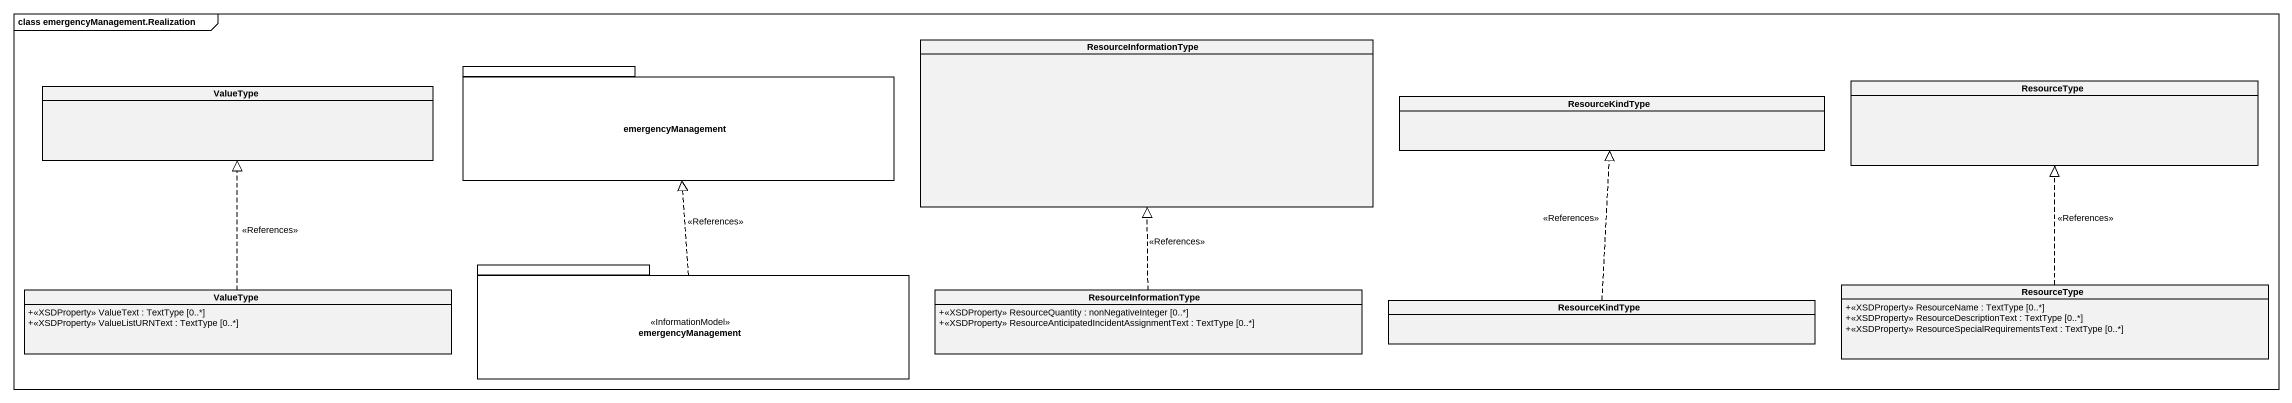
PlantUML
@startuml
mainframe class emergencyManagement.Realization
hide circle
hide empty members
skinparam classAttributeIconSize 0
class ResourceInformationType
class ValueType
package emergencyManagement {
}
class ResourceType
class ResourceKindType
package "emergencyManagement" as emergencyManagement_2 <<InformationModel>> {
}
class "ValueType" as ValueType_2 {
  +<<XSDProperty>> ValueText : TextType [0..*]
  +<<XSDProperty>> ValueListURNText : TextType [0..*]
}
class "ResourceInformationType" as ResourceInformationType_2 {
  +<<XSDProperty>> ResourceQuantity : nonNegativeInteger [0..*]
  +<<XSDProperty>> ResourceAnticipatedIncidentAssignmentText : TextType [0..*]
}
class "ResourceKindType" as ResourceKindType_2
class "ResourceType" as ResourceType_2 {
  +<<XSDProperty>> ResourceName : TextType [0..*]
  +<<XSDProperty>> ResourceDescriptionText : TextType [0..*]
  +<<XSDProperty>> ResourceSpecialRequirementsText : TextType [0..*]
}
emergencyManagement_2 .up.|> emergencyManagement : <<References>>
ValueType_2 .up.|> ValueType : <<References>>
ResourceInformationType_2 .up.|> ResourceInformationType : <<References>>
ResourceKindType_2 .up.|> ResourceKindType : <<References>>
ResourceType_2 .up.|> ResourceType : <<References>>
@enduml
